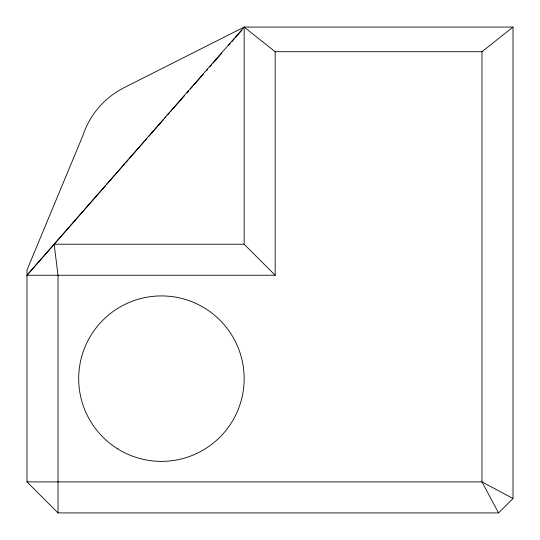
<?xml version="1.0" encoding="UTF-8"?>
<svg xmlns="http://www.w3.org/2000/svg" width="540" height="540" viewBox="0 0 540 540"><rect width="100%" height="100%" fill="white"/><g stroke="black" fill="none" stroke-linecap="round" stroke-linejoin="round"><path stroke-width="0.81" d="M275.171 51.712L275.171 275.245L27 275.245L244.148 27.074L513 27.074L513 498.488L498.562 512.926L58.023 512.926L27 481.903L27 270L82.782 135.844A82.721 82.721 0 0 1 123.964 87.75L244.148 27.074L275.171 51.712L481.977 51.712L513 27.074M27 275.245L105.307 185.969M106.421 184.7L124.747 163.809M125.854 162.54L128.075 160.009M129.188 158.74L144.18 141.649M145.294 140.38L146.961 138.483M148.628 136.58L163.62 119.489M164.734 118.219L165.841 116.957M167.508 115.054L169.729 112.522M170.843 111.254L184.727 95.425M186.948 92.894L188.615 90.997M190.276 89.093L192.497 86.562M193.61 85.293L203.607 73.899M206.381 70.733L207.495 69.464M209.716 66.933L211.383 65.036M213.05 63.133L221.933 53.001M228.596 45.407L230.263 43.504M231.93 41.607L234.151 39.076M235.265 37.807L241.927 30.213M275.171 275.245L244.148 244.222L54.142 244.222L58.023 275.245L58.023 512.926M27 481.903L481.977 481.903L513 498.488M498.562 512.926L481.977 481.903L481.977 51.712M244.148 27.074L244.148 244.222M117.551 448.781A82.721 82.721 0 0 0 244.1 381.584A82.721 82.721 0 0 0 122.627 305.586A82.721 82.721 0 0 0 117.551 448.781"/></g></svg>
